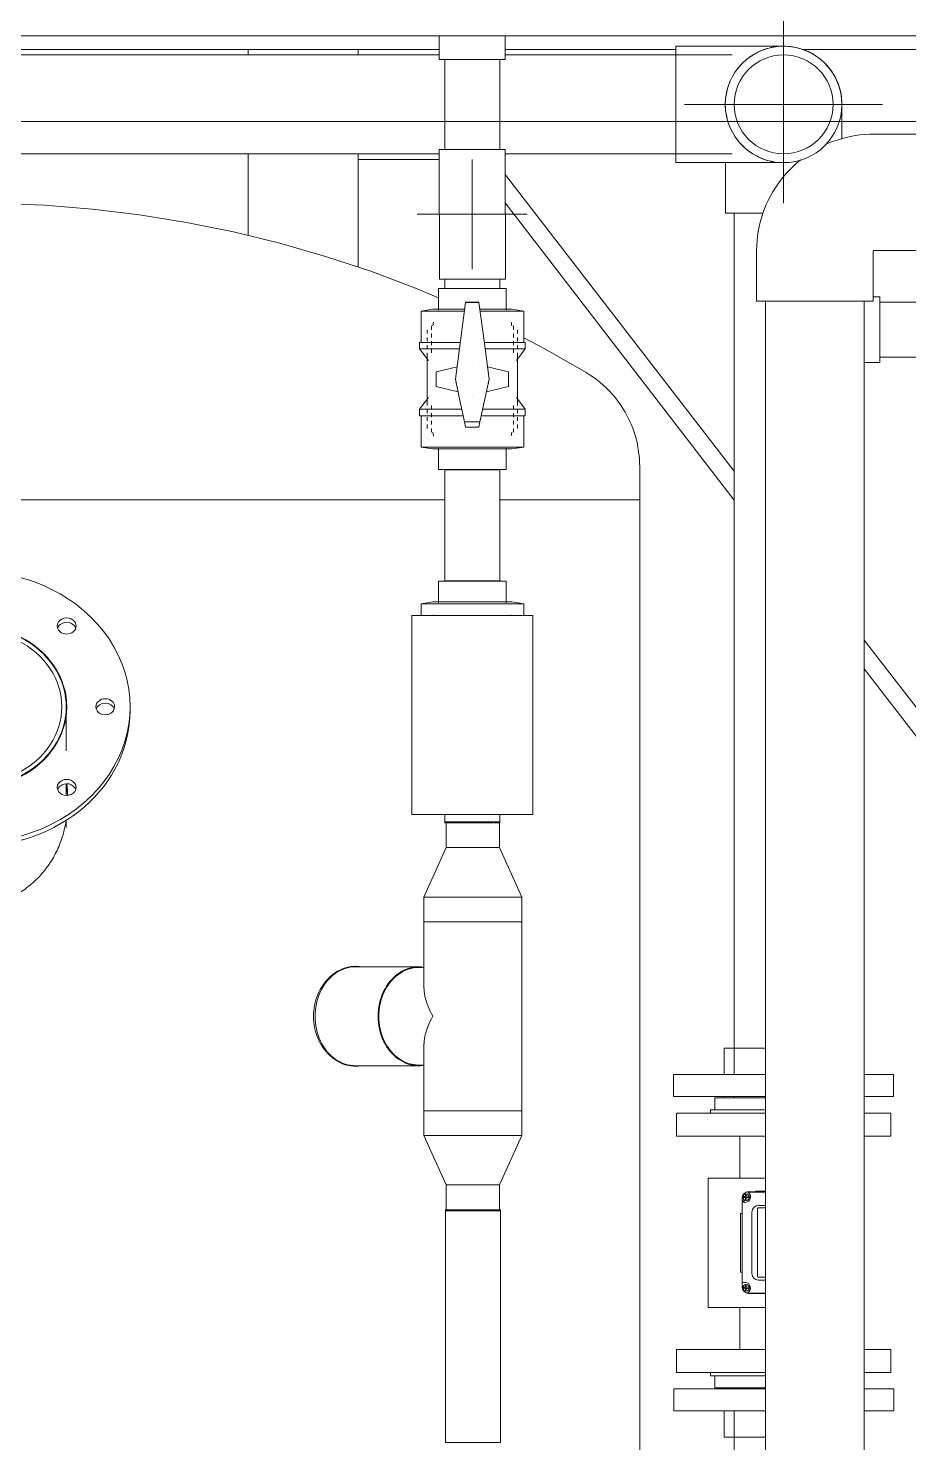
# Model space of a CAD drawing. Header units: millimetres. Extents: x -4001 to 3774, y -595 to 3523.
# Drawn here: x 767 to 1567, y 1582 to 2869 of the extents above; entities that cross this region are included whole.
import ezdxf

# ---------------------------------------------------------------- set-up
doc = ezdxf.new("R2010")
doc.units = ezdxf.units.MM
for name, color, linetype, lineweight in [('A-_ANOTSYBL_E', 7, 'Continuous', 9), ('A_--------_E-', 8, 'Continuous', 9), ('M-_EQPT----_E', 7, 'Continuous', 9), ('M-_WATR----_E', 5, 'Continuous', 9)]:
    doc.layers.add(name, color=color, linetype=linetype, lineweight=lineweight)

# ---------------------------------------------------------------- blocks, each defined once
blk = doc.blocks.new('PNS-0100 MAIN FRAME - ASY PNS-0100 MAIN FRAME_iam-651195-Разрез 3')
at = {"layer": 'A_--------_E-'}
for p, q in [((365, 2850), (1140.5, 2850)), ((966.8, 2850), (966.8, 2845)), ((966.8, 2850), (972.8, 2850)), ((1060.8, 2850), (972.8, 2850)), ((1060.8, 2850), (1066.8, 2850)), ((1066.8, 2845), (1066.8, 2850)), ((1200.5, 2850), (1355.6, 2850)), ((1436.4, 2850), (1437, 2850)), ((1470.3, 2850), (2838.5, 2850)), ((966.8, 2755), (966.8, 2680.6)), ((1066.8, 2651.8), (1066.8, 2755)), ((1140.5, 2750), (1066.8, 2750)), ((1408.7, 2466.2), (1200.5, 2736.3)), ((1200.3, 2710.3), (1408.7, 2439.9)), ((2881.2, 555), (1527, 2312.5)), ((1527, 2286.3), (2402, 1150.7))]:
    blk.add_line(p, q, dxfattribs=at)
blk = doc.blocks.new('PNS-0100 MAIN FRAME - Standard-550811-Разрез 3')
blk.add_blockref('PNS-0100 MAIN FRAME - ASY PNS-0100 MAIN FRAME_iam-651195-Разрез 3', (0, 0))
blk = doc.blocks.new('РСМ-05_05СМ с ПРП _ - РСМ-05_05СМ с ПРП-80-864539-Разрез 3')
at = {"layer": 'M-_WATR----_E', "color": 140, "lineweight": 20}
for p, q in [((1413.7, 1861), (1413.7, 1822.7)), ((1384.9, 1822.7), (1437, 1822.7)), ((1384.9, 1705.2), (1384.9, 1822.7)), ((1415.9, 1804.6), (1415.9, 1802.3)), ((1415.9, 1802.3), (1417.8, 1802.3)), ((1418.9, 1806.2), (1416.6, 1806.2)), ((1416.6, 1805.2), (1418.9, 1805.2)), ((1417.8, 1802.3), (1417.8, 1801.4)), ((1418.9, 1808.5), (1418.9, 1806.2)), ((1418.9, 1805.2), (1418.9, 1802.7)), ((1419.7, 1806.3), (1419.7, 1808.6)), ((1422.5, 1806.3), (1419.7, 1806.3)), ((1419.7, 1802.6), (1419.7, 1805.2)), ((1419.7, 1805.2), (1422.5, 1805.2)), ((1437, 1810.2), (1421, 1810.2)), ((1437, 1810.5), (1421.8, 1810.5)), ((1428.5, 1811), (1428.5, 1810.5)), ((1437, 1811), (1428.5, 1811)), ((1428.7, 1811), (1428.5, 1811)), ((1414.5, 1737.1), (1414.5, 1790.5)), ((1415.9, 1790.5), (1414.5, 1790.5)), ((1417.8, 1801.4), (1415.9, 1801.4)), ((1415.9, 1801.4), (1415.9, 1723.8)), ((1416, 1801.4), (1416, 1727.2)), ((1424.7, 1791.9), (1424.7, 1735.9)), ((1429.8, 1794.5), (1429.8, 1733.2)), ((1437, 1798), (1430.9, 1798)), ((1437, 1795.9), (1431.1, 1795.9)), ((1414.5, 1737.1), (1415.9, 1737.1)), ((1418.9, 1725.9), (1418.9, 1723.6)), ((1419.7, 1723.6), (1419.7, 1726)), ((1430.7, 1729.9), (1437, 1729.9)), ((1430.9, 1732.7), (1437, 1732.7)), ((1418.9, 1723.6), (1416.6, 1723.6)), ((1416.6, 1722.6), (1418.9, 1722.6)), ((1418.9, 1722.6), (1418.9, 1720.1)), ((1422.5, 1723.6), (1419.7, 1723.6)), ((1419.7, 1720), (1419.7, 1722.5)), ((1419.7, 1722.5), (1422.5, 1722.5)), ((1420.3, 1718), (1437, 1718)), ((1421.8, 1717.9), (1437, 1717.9)), ((1437, 1705.2), (1384.9, 1705.2)), ((1413.7, 1705.2), (1413.7, 1667))]:
    blk.add_line(p, q, dxfattribs=at)
at = {"layer": 'M-_WATR----_E', "color": 140, "lineweight": 20, "flags": 128}
for points in [[(1421, 1810.2), (1422, 1809.5), (1422.7, 1808.6), (1423.3, 1807.5), (1423.5, 1806.3), (1423.4, 1805), (1423.1, 1803.9), (1422.5, 1802.8), (1421.7, 1801.9), (1420.6, 1801.2), (1419.5, 1800.8), (1418.3, 1800.7), (1417.1, 1800.9), (1416, 1801.4)], [(1416, 1727.2), (1417.1, 1727.7), (1418.4, 1727.9), (1419.7, 1727.7), (1420.9, 1727.2), (1421.9, 1726.5), (1422.7, 1725.5), (1423.3, 1724.3), (1423.5, 1723.1), (1423.4, 1721.8), (1423, 1720.6), (1422.4, 1719.5), (1421.4, 1718.6), (1420.3, 1718)]]:
    blk.add_lwpolyline(points, dxfattribs=at)
at = {"layer": 'M-_WATR----_E', "color": 140, "lineweight": 20}
for centre, radius, start, end in [((1421.8, 1804.6), 5.93, 90, 180), ((1419.5, 1805.6), 3, 90, 270), ((1419.5, 1805.6), 3, 167.84, 188.1117), ((1419.5, 1805.6), 3, 87.6044, 102.6483), ((1419.5, 1805.6), 3, 257.3517, 272.3956), ((1419.5, 1805.6), 3, 270, 90), ((1419.5, 1805.6), 3, 351.6835, 12.4607), ((1430.9, 1791.9), 6.11, 90, 180), ((1431.1, 1794.6), 1.3, 90, 183.7716), ((1419.5, 1723), 3, 90, 270), ((1419.5, 1723), 3, 87.6044, 102.6483), ((1419.5, 1723), 3, 270, 90), ((1430.7, 1735.9), 5.93, 180, 270), ((1430.9, 1733.9), 1.29, 214.2707, 270), ((1421.8, 1723.8), 5.93, 180, 270), ((1419.5, 1723), 3, 167.84, 188.1117), ((1419.5, 1723), 3, 257.3517, 272.3956), ((1419.5, 1723), 3, 351.6835, 12.4607)]:
    blk.add_arc(centre, radius, start, end, dxfattribs=at)
blk = doc.blocks.new('Фланец для РСМ - Фланец для РСМ Py_1_6 МПа-864782-Разрез 3')
at = {"layer": 'M-_WATR----_E'}
for p, q in [((1356.2, 1882), (1356.2, 1861)), ((1436.9, 1882), (1356.2, 1882)), ((1387.2, 1885), (1387.2, 1882)), ((1437, 1885), (1387.2, 1885)), ((1551.2, 1882), (1527.6, 1882)), ((1551.2, 1861), (1551.2, 1882)), ((1356.2, 1861), (1436.9, 1861)), ((1527.6, 1861), (1551.2, 1861))]:
    blk.add_line(p, q, dxfattribs=at)
blk = doc.blocks.new('Фланец для РСМ - Фланец для РСМ Py_1_6 МПа-864783-Разрез 3')
at = {"layer": 'M-_WATR----_E'}
for p, q in [((1356.2, 1667), (1356.2, 1646)), ((1436.9, 1667), (1356.2, 1667)), ((1551.2, 1667), (1527.6, 1667)), ((1551.2, 1646), (1551.2, 1667)), ((1356.2, 1646), (1436.9, 1646)), ((1387.2, 1646), (1387.2, 1643)), ((1387.2, 1643), (1437, 1643)), ((1527.6, 1646), (1551.2, 1646))]:
    blk.add_line(p, q, dxfattribs=at)
blk = doc.blocks.new('COMER_ST10_BR00_U-PVC бурт под фланец с гладкой поверхностью red - DN20 - DN225-872135-Разрез 3')
at = {"layer": 'M-_WATR----_E', "color": 140, "lineweight": 20}
for p, q in [((1391.2, 1643), (1391.2, 1632)), ((1391.2, 1632), (1437, 1632)), ((1399.7, 1632), (1399.7, 1631)), ((1399.7, 1611), (1399.7, 1587)), ((1399.7, 1587), (1436.9, 1587))]:
    blk.add_line(p, q, dxfattribs=at)
blk = doc.blocks.new('COMER_BR00_U-PVC свободный фланец red - DN15 - DN200-868771-Разрез 3')
at = {"layer": 'M-_WATR----_E', "lineweight": 20}
for p, q in [((1353.7, 1631), (1353.7, 1611)), ((1436.9, 1631), (1353.7, 1631)), ((1553.7, 1631), (1527.4, 1631)), ((1553.7, 1611), (1553.7, 1631)), ((1353.7, 1611), (1436.9, 1611)), ((1527.4, 1611), (1553.7, 1611))]:
    blk.add_line(p, q, dxfattribs=at)
blk = doc.blocks.new('COMER_ST10_BR00_U-PVC бурт под фланец с гладкой поверхностью red - DN20 - DN225-V18-Разрез 3')
at = {"layer": 'M-_WATR----_E', "color": 140, "lineweight": 20}
for p, q in [((1399.6, 1941), (1399.6, 1917)), ((1436.9, 1941), (1399.6, 1941)), ((1391.1, 1896), (1391.1, 1885)), ((1437, 1896), (1391.1, 1896)), ((1399.6, 1897), (1399.6, 1896))]:
    blk.add_line(p, q, dxfattribs=at)
blk = doc.blocks.new('COMER_BR00_U-PVC свободный фланец red - DN15 - DN200-V19-Разрез 3')
at = {"layer": 'M-_WATR----_E', "lineweight": 20}
for p, q in [((1353.6, 1917), (1353.6, 1897)), ((1436.9, 1917), (1353.6, 1917)), ((1553.6, 1917), (1527.4, 1917)), ((1553.6, 1897), (1553.6, 1917)), ((1353.6, 1897), (1436.9, 1897)), ((1527.4, 1897), (1553.6, 1897))]:
    blk.add_line(p, q, dxfattribs=at)
blk = doc.blocks.new('COMER_EL50_U-PVC отвод 90 - DN16-DN315 _Grey_-V37-Разрез 3')
at = {"layer": 'M-_WATR----_E', "color": 33, "lineweight": 20}
for p, q in [((1581, 2773), (1535.8, 2773)), ((1581, 2667), (1581, 2773)), ((1429, 2666.2), (1429, 2621)), ((1535, 2621), (1535, 2666.2)), ((1535.8, 2667), (1581, 2667)), ((1429, 2621), (1535, 2621))]:
    blk.add_line(p, q, dxfattribs=at)
at = {"layer": 'M-_WATR----_E', "color": 33, "lineweight": 20, "flags": 128}
for points in [[(1535.8, 2773), (1531.6, 2772.9), (1527.3, 2772.7), (1523, 2772.2), (1518.8, 2771.6), (1514.6, 2770.9), (1510.4, 2769.9), (1506.3, 2768.8), (1502.2, 2767.6), (1498.2, 2766.2), (1494.2, 2764.6), (1491.9, 2763.5)], [(1469, 2749.5), (1468.7, 2749.2), (1465.4, 2746.5), (1462.3, 2743.6), (1459.2, 2740.6), (1456.3, 2737.5), (1453.5, 2734.3), (1450.9, 2730.9), (1448.3, 2727.5), (1446, 2723.9), (1443.7, 2720.3), (1441.6, 2716.5), (1439.7, 2712.7), (1437.9, 2708.9), (1436.3, 2704.9), (1434.8, 2700.9), (1433.5, 2696.8), (1432.4, 2692.7), (1431.4, 2688.5), (1430.6, 2684.4), (1429.9, 2680.1), (1429.5, 2675.9), (1429.2, 2671.6), (1429, 2667.4), (1429, 2666.2)], [(1535, 2666.2), (1535, 2666.2), (1535, 2666.3), (1535, 2666.3), (1535, 2666.3), (1535, 2666.4), (1535.1, 2666.4), (1535.1, 2666.4), (1535.1, 2666.5), (1535.1, 2666.5), (1535.1, 2666.5), (1535.1, 2666.5), (1535.1, 2666.6), (1535.1, 2666.6), (1535.2, 2666.6), (1535.2, 2666.7), (1535.2, 2666.7), (1535.2, 2666.7), (1535.2, 2666.7), (1535.3, 2666.8), (1535.3, 2666.8), (1535.3, 2666.8), (1535.3, 2666.8), (1535.3, 2666.8), (1535.4, 2666.9), (1535.4, 2666.9), (1535.4, 2666.9), (1535.5, 2666.9), (1535.5, 2666.9), (1535.5, 2666.9), (1535.5, 2666.9), (1535.6, 2667), (1535.6, 2667), (1535.6, 2667), (1535.7, 2667), (1535.7, 2667), (1535.7, 2667), (1535.8, 2667), (1535.8, 2667), (1535.8, 2667), (1535.8, 2667)]]:
    blk.add_lwpolyline(points, dxfattribs=at)
blk = doc.blocks.new('COMER_EL50_U-PVC отвод 90 - DN16-DN315 _Grey_-V50-Разрез 3')
at = {"layer": 'M-_WATR----_E', "color": 40, "lineweight": 20}
for p, q in [((1541.1, 2625), (1535, 2625)), ((1541.1, 2565), (1541.1, 2625)), ((1527, 2565), (1541.1, 2565))]:
    blk.add_line(p, q, dxfattribs=at)
blk = doc.blocks.new('COMER_EL50_U-PVC отвод 90 - DN16-DN315 _Grey_-V68-Разрез 3')
at = {"layer": 'M-_WATR----_E', "color": 140, "lineweight": 20}
for p, q in [((1400.7, 2746.2), (1400.7, 2747)), ((1400.7, 2746.2), (1400.7, 2701)), ((1400.7, 2701), (1434.8, 2701))]:
    blk.add_line(p, q, dxfattribs=at)
at = {"layer": 'M-_WATR----_E', "color": 140, "lineweight": 20, "flags": 128}
for points in [[(1453.7, 2853), (1455.8, 2853), (1457.9, 2852.8), (1460, 2852.6), (1462.1, 2852.3), (1464.2, 2851.9), (1466.3, 2851.5), (1468.3, 2850.9), (1470.3, 2850.3), (1472.3, 2849.6), (1474.3, 2848.8), (1476.2, 2848), (1478.1, 2847), (1480, 2846), (1481.8, 2844.9), (1483.6, 2843.7), (1485.3, 2842.5), (1487, 2841.2), (1488.6, 2839.8), (1490.2, 2838.4), (1491.7, 2836.9), (1493.1, 2835.4), (1494.5, 2833.8), (1495.8, 2832.1), (1497.1, 2830.4), (1498.3, 2828.6), (1499.4, 2826.8), (1500.4, 2825), (1501.4, 2823.1), (1502.2, 2821.2), (1503.1, 2819.2), (1503.8, 2817.2), (1504.4, 2815.2), (1505, 2813.2), (1505.5, 2811.1), (1505.9, 2809), (1506.2, 2806.9), (1506.4, 2804.8), (1506.6, 2802.7), (1506.7, 2800.6), (1506.7, 2800)], [(1506.7, 2800), (1506.7, 2800), (1506.7, 2799.8), (1506.7, 2799.6), (1506.7, 2799.3), (1506.7, 2798.9), (1506.7, 2798.5), (1506.7, 2797.9), (1506.7, 2797.3), (1506.7, 2796.6), (1506.7, 2795.8), (1506.7, 2794.9), (1506.7, 2793.9), (1506.7, 2792.9), (1506.7, 2791.8), (1506.7, 2790.6), (1506.7, 2789.4), (1506.7, 2788), (1506.7, 2786.6), (1506.7, 2785.2), (1506.7, 2783.7), (1506.7, 2782.1), (1506.7, 2780.5), (1506.7, 2778.8), (1506.7, 2777.1), (1506.7, 2775.3), (1506.7, 2773.4), (1506.7, 2771.6), (1506.7, 2769.6), (1506.7, 2768.7)]]:
    blk.add_lwpolyline(points, dxfattribs=at)
at = {"layer": 'M-_WATR----_E', "color": 140, "lineweight": 20}
blk.add_arc((1453.7, 2800), 53, 345, 345.1956, dxfattribs=at)
blk = doc.blocks.new('COMER_TE40_U-PVC тройник равнопроходный - DN16 - DN315 _Grey_-V75-Разрез 3')
at = {"layer": 'M-_WATR----_E', "color": 140, "lineweight": 20}
for p, q in [((1453.7, 2853), (1355.7, 2853)), ((1355.7, 2747), (1453.7, 2747))]:
    blk.add_line(p, q, dxfattribs=at)
for start, end in [(360, 180), (180, 0)]:
    blk.add_arc((1453.6, 2800), 53, start, end, dxfattribs=at)
for start_param, end_param in [(0, 1.570796), (1.570796, 3.141593)]:
    blk.add_ellipse((1355.7, 2800), major_axis=(0, 53), ratio=0.000013, start_param=start_param, end_param=end_param, dxfattribs=at)
for points, knots in [([(1426, 2845.2), (1424.9, 2844.6), (1422.7, 2843.1), (1419.4, 2840.5), (1416.1, 2837.5), (1413.4, 2834.6), (1411.5, 2832.1), (1410, 2830.1), (1409.1, 2828.7), (1408.6, 2828), (1408.6, 2827.9)], [0.3975099, 0.3975099, 0.3975099, 0.3975099, 0.4444444, 0.5, 0.5555556, 0.6111111, 0.6388889, 0.6666667, 0.6944444, 0.6961128, 0.6961128, 0.6961128, 0.6961128]), ([(1439.3, 2851), (1438.8, 2850.9), (1435.7, 2850), (1432, 2848.5), (1428.9, 2846.9), (1428.2, 2846.5)], [0.2026177, 0.2026177, 0.2026177, 0.2026177, 0.2222222, 0.3333333, 0.3641103, 0.3641103, 0.3641103, 0.3641103]), ([(1453.7, 2853), (1451, 2853), (1446.8, 2852.7), (1442.7, 2851.9), (1441.2, 2851.5)], [0, 0, 0, 0, 0.1111111, 0.175568, 0.175568, 0.175568, 0.175568]), ([(1406.8, 2824.8), (1406.6, 2824.4), (1406, 2823.3), (1405.1, 2821.3), (1404.1, 2818.9), (1403.5, 2817.2), (1403.2, 2816.4)], [0.73608545, 0.73608545, 0.73608545, 0.73608545, 0.75, 0.77777778, 0.80555556, 0.83333333, 0.83333333, 0.83333333, 0.83333333]), ([(1402.2, 2812.7), (1402.1, 2812.1), (1401.1, 2808.1), (1400.6, 2803.8), (1400.6, 2800)], [0.8726719, 0.8726719, 0.8726719, 0.8726719, 0.8888889, 1, 1, 1, 1]), ([(1400.6, 2800), (1400.6, 2796.2), (1401.1, 2791.9), (1402.1, 2787.9), (1402.2, 2787.3)], [0, 0, 0, 0, 0.1111111, 0.1273281, 0.1273281, 0.1273281, 0.1273281]), ([(1403.2, 2783.6), (1403.5, 2782.8), (1404.1, 2781.1), (1405.1, 2778.7), (1406, 2776.7), (1406.6, 2775.6), (1406.8, 2775.2)], [0.16666667, 0.16666667, 0.16666667, 0.16666667, 0.19444444, 0.22222222, 0.25, 0.26391455, 0.26391455, 0.26391455, 0.26391455]), ([(1408.6, 2772.1), (1408.6, 2772), (1409.1, 2771.3), (1410, 2769.9), (1411.5, 2767.9), (1413.4, 2765.4), (1418, 2760.4), (1422.5, 2756.9), (1426, 2754.8)], [0.3038872, 0.3038872, 0.3038872, 0.3038872, 0.3055556, 0.3333333, 0.3611111, 0.3888889, 0.4444444, 0.6024901, 0.6024901, 0.6024901, 0.6024901]), ([(1428.2, 2753.5), (1430.1, 2752.5), (1433.8, 2750.8), (1437.5, 2749.5), (1439.3, 2749)], [0.6358897, 0.6358897, 0.6358897, 0.6358897, 0.7222222, 0.7973823, 0.7973823, 0.7973823, 0.7973823]), ([(1441.2, 2748.5), (1442, 2748.3), (1446.2, 2747.4), (1450.4, 2747), (1453.7, 2747)], [0.824432, 0.824432, 0.824432, 0.824432, 0.8611111, 1, 1, 1, 1])]:
    blk.add_open_spline(points, degree=3, knots=knots, dxfattribs=at)
blk = doc.blocks.new('PNS-Filter column D1200 _180 right feed 50-50_ - ASY PNS-Filter column D1200_iam-905840-Разрез 3')
at = {"layer": 'A_--------_E-'}
for p, q in [((1322.8, 2470.1), (1322.8, 2440.1)), ((760.3, 2440.1), (803.1, 2440.1)), ((760.3, 2440.1), (803.1, 2440.1)), ((803.3, 2440.1), (845.6, 2440.1)), ((803.3, 2440.1), (845.6, 2440.1)), ((845.9, 2440.1), (887.6, 2440.1)), ((845.9, 2440.1), (887.5, 2440.1)), ((887.8, 2440.1), (928.6, 2440.1)), ((887.8, 2440.1), (928.6, 2440.1)), ((928.8, 2440.1), (968.6, 2440.1)), ((928.8, 2440.1), (968.6, 2440.1)), ((968.7, 2440.1), (1007.2, 2440.1)), ((968.7, 2440.1), (1007.2, 2440.1)), ((1007.4, 2440.1), (1044.5, 2440.1)), ((1007.4, 2440.1), (1044.4, 2440.1)), ((1044.6, 2440.1), (1080, 2440.1)), ((1044.6, 2440.1), (1080, 2440.1)), ((1080.1, 2440.1), (1113.7, 2440.1)), ((1080.1, 2440.1), (1113.7, 2440.1)), ((1113.8, 2440.1), (1145.3, 2440.1)), ((1113.8, 2440.1), (1145.3, 2440.1)), ((1195.8, 2440.1), (1201.9, 2440.1)), ((1195.8, 2440.1), (1201.9, 2440.1)), ((1202, 2440.1), (1226.6, 2440.1)), ((1202, 2440.1), (1226.6, 2440.1)), ((1226.7, 2440.1), (1248.7, 2440.1)), ((1226.7, 2440.1), (1248.7, 2440.1)), ((1248.7, 2440.1), (1268.1, 2440.1)), ((1248.7, 2440.1), (1268.1, 2440.1)), ((1268.1, 2440.1), (1284.6, 2440.1)), ((1268.1, 2440.1), (1284.6, 2440.1)), ((1284.6, 2440.1), (1298.3, 2440.1)), ((1284.6, 2440.1), (1298.3, 2440.1)), ((1298.3, 2440.1), (1309, 2440.1)), ((1298.3, 2440.1), (1309, 2440.1)), ((1309, 2440.1), (1316.7, 2440.1)), ((1309, 2440.1), (1316.7, 2440.1)), ((1316.7, 2440.1), (1321.3, 2440.1)), ((1316.7, 2440.1), (1321.3, 2440.1)), ((1321.3, 2440.1), (1322.8, 2440.1)), ((1321.3, 2440.1), (1322.8, 2440.1)), ((1322.8, 2440.1), (1322.8, 670.1)), ((1322.8, 670.1), (1322.8, 2440.1)), ((801.3, 2251.8), (801.3, 2211.7)), ((859.3, 2251.8), (859.3, 2247.8)), ((801.3, 2181.5), (801.3, 2171.2)), ((801.3, 2148.9), (801.3, 2141.8)), ((1146.9, 2123.6), (1146.9, 2146.1)), ((1171.2, 2146.1), (1169.5, 2146.1)), ((1179, 2146.1), (1175.5, 2146.1)), ((1184.9, 2146.1), (1179.1, 2146.1)), ((1189.2, 2146.1), (1184.9, 2146.1)), ((1191.9, 2146.1), (1189.8, 2146.1)), ((1193.9, 2146.1), (1193.6, 2146.1)), ((1195.2, 2146.1), (1195.2, 2123.6)), ((1126.6, 2078.6), (1146.9, 2123.6)), ((1184.9, 2123.6), (1146.9, 2123.6)), ((1195.2, 2123.6), (1184.9, 2123.6)), ((1195.2, 2123.6), (1215.5, 2078.6)), ((1126.6, 2056.1), (1126.6, 2078.6)), ((1196.6, 2078.6), (1126.6, 2078.6)), ((1215.5, 2078.6), (1196.6, 2078.6)), ((1215.5, 2078.6), (1215.5, 2056.1)), ((1126.6, 1995.6), (1126.6, 2056.1)), ((1134.7, 2056.1), (1126.6, 2056.1)), ((1196.6, 2056.1), (1126.6, 2056.1)), ((1215.5, 2056.1), (1134.7, 2056.1)), ((1215.5, 2056.1), (1196.6, 2056.1)), ((1215.5, 2056.1), (1215.5, 1884.1)), ((1064.4, 2015.1), (1121.8, 2015.1)), ((1121.8, 2014.6), (1126.7, 2014.6)), ((1126.6, 1884.1), (1126.6, 1944.6)), ((1121.8, 1925.1), (1064.4, 1925.1)), ((1126.7, 1925.7), (1121.8, 1925.7)), ((1126.6, 1861.6), (1126.6, 1884.1)), ((1134.7, 1884.1), (1126.6, 1884.1)), ((1126.6, 1884.1), (1196.6, 1884.1)), ((1215.5, 1884.1), (1134.7, 1884.1)), ((1196.6, 1884.1), (1215.5, 1884.1)), ((1215.5, 1884.1), (1215.5, 1861.6)), ((1146.9, 1816.6), (1126.6, 1861.6)), ((1126.6, 1861.6), (1196.6, 1861.6)), ((1215.5, 1861.6), (1195.2, 1816.6)), ((1196.6, 1861.6), (1215.5, 1861.6)), ((1146.9, 1794.1), (1146.9, 1816.6)), ((1146.9, 1816.6), (1184.9, 1816.6)), ((1184.9, 1816.6), (1195.2, 1816.6)), ((1195.2, 1816.6), (1195.2, 1794.1))]:
    blk.add_line(p, q, dxfattribs=at)
at = {"layer": 'A_--------_E-', "flags": 128}
for points in [[(1139.8, 2624), (1118.9, 2632.8), (1078.3, 2648.1), (1037.1, 2661.7), (995.4, 2673.7), (953.3, 2684), (910.8, 2692.6), (868, 2699.5), (824.9, 2704.7), (781.7, 2708.2), (738.3, 2709.9), (733.6, 2710)], [(1274.2, 2555.9), (1236.6, 2577.5), (1217.3, 2587.5)], [(1322.8, 2470.1), (1322.7, 2474.1), (1322.5, 2478.1), (1322.1, 2482.1), (1321.5, 2486.1), (1320.8, 2490), (1320, 2493.9), (1318.9, 2497.8), (1317.7, 2501.6), (1316.4, 2505.4), (1314.9, 2509.1), (1313.3, 2512.7), (1311.5, 2516.3), (1309.6, 2519.8), (1307.5, 2523.2), (1305.4, 2526.6), (1303, 2529.8), (1300.6, 2533), (1298, 2536.1), (1295.3, 2539), (1292.5, 2541.9), (1289.6, 2544.6), (1286.5, 2547.2), (1283.4, 2549.7), (1280.2, 2552), (1276.8, 2554.3), (1274.2, 2555.9)]]:
    blk.add_lwpolyline(points, dxfattribs=at)
at = {"layer": 'A_--------_E-'}
for centre, major_axis, ratio, start_param, end_param in [((716.8, 2251.8), (-142.5, 0), 0.866025, 1.570796, 4.712389), ((801.7, 2325.3), (8.5, 0), 0.866025, 0.785398, 3.926991), ((801.7, 2325.3), (8.5, 0), 0.866025, 3.926991, 7.068583), ((716.8, 2251.8), (-85, 0), 0.866025, 1.570796, 4.712389), ((716.8, 2251.8), (84.5, 0), 0.866025, 4.712389, 7.853982), ((716.8, 2251.8), (-80.5, 0), 0.866025, 1.570796, 4.712389), ((801.7, 2321.3), (8.5, 0), 0.866025, 0.785398, 2.864755), ((801.7, 2321.3), (8.5, 0), 0.866025, 0.276838, 0.785398), ((716.8, 2247.8), (85, 0), 0.866025, 0.027308, 0.181014), ((836.8, 2251.8), (-8.5, 0), 0.866025, 3.141593, 6.283185), ((836.8, 2247.8), (8.5, 0), 0.866025, 0.284518, 2.857075), ((716.8, 2247.8), (-142.5, 0), 0.866025, 1.570796, 3.141593), ((836.8, 2251.8), (-8.5, 0), 0.866025, 0, 3.141593), ((801.7, 2178.4), (8.5, 0), 0.866025, 2.356194, 5.497787), ((801.7, 2174.4), (8.5, 0), 0.866025, 2.356194, 2.864755), ((801.7, 2178.4), (8.5, 0), 0.866025, 5.497787, 8.63938), ((801.7, 2174.4), (8.5, 0), 0.866025, 0.276838, 2.356194), ((1064.4, 1970.1), (0, 45), 0.819152, 0, 3.141593), ((1121.8, 1970.1), (0, 45), 0.819152, 0, 3.141593), ((1121.8, 1970.1), (0, 44.4), 0.819152, 0, 3.141593), ((1121.8, 1970.1), (0, 45), 0.819152, 6.189279, 6.283185), ((1121.8, 1970.1), (0, 45), 0.819152, 3.141593, 3.235499)]:
    blk.add_ellipse(centre, major_axis=major_axis, ratio=ratio, start_param=start_param, end_param=end_param, dxfattribs=at)
for points, knots in [([(801.5, 2180.7), (801.6, 2179.8), (802.1, 2176.6), (802.4, 2173.4), (802.5, 2171.2)], [-0.05993174, -0.05993174, -0.05993174, -0.05993174, -0.05, -0.02770991, -0.02770991, -0.02770991, -0.02770991]), ([(769.5, 2090.3), (773.2, 2093.4), (779.7, 2100), (788, 2111.3), (794.8, 2124.3), (799.1, 2137.1), (800.8, 2145.3), (801.4, 2148.8)], [-0.3, -0.3, -0.3, -0.3, -0.25, -0.2, -0.15, -0.1, -0.0626243, -0.0626243, -0.0626243, -0.0626243]), ([(1134.7, 1970.1), (1133, 1973.2), (1130.9, 1977.6), (1128.8, 1983.2), (1127.6, 1987.2), (1126.9, 1991.1), (1126.7, 1993.9), (1126.6, 1995.4), (1126.6, 1995.6)], [0, 0, 0, 0, 0.125, 0.1875, 0.25, 0.3125, 0.375, 0.3888889, 0.3888889, 0.3888889, 0.3888889]), ([(1126.6, 1944.6), (1126.6, 1944.9), (1126.7, 1946.4), (1126.9, 1949.2), (1127.6, 1953.1), (1128.8, 1957.1), (1130.9, 1962.7), (1133, 1967.1), (1134.7, 1970.1)], [0.6111111, 0.6111111, 0.6111111, 0.6111111, 0.625, 0.6875, 0.75, 0.8125, 0.875, 1, 1, 1, 1]), ([(1056.2, 1925.7), (1058.9, 1925), (1062.9, 1924.5), (1066.9, 1924.7), (1068.1, 1924.9)], [-0.5714286, -0.5714286, -0.5714286, -0.5714286, -0.5, -0.4679596, -0.4679596, -0.4679596, -0.4679596])]:
    blk.add_open_spline(points, degree=3, knots=knots, dxfattribs=at)
for points in [[(802.7, 2171.2), (802.6, 2174.6), (802.3, 2177.9), (801.9, 2181.3)], [(744.7, 2075.8), (749.2, 2077.5), (758, 2081.6), (765.9, 2087.3), (769.5, 2090.3)], [(1056.2, 2014.5), (1053.4, 2013.8), (1047.9, 2011.5), (1040.5, 2005.9), (1034.4, 1998.7), (1029.8, 1990.1), (1026.8, 1980.4), (1026.2, 1973.6), (1026.2, 1970.1)], [(1064.4, 2015.6), (1061.7, 2015.6), (1058.9, 2015.3), (1056.2, 2014.5)], [(1062.7, 2015.6), (1063.3, 2015.5), (1063.8, 2015.5), (1064.4, 2015.4)], [(1068.1, 2015.4), (1066.9, 2015.6), (1065.6, 2015.6), (1064.4, 2015.6)], [(1026.2, 1970.1), (1026.2, 1966.7), (1026.8, 1959.9), (1029.8, 1950.2), (1034.4, 1941.6), (1040.5, 1934.4), (1047.9, 1928.8), (1053.4, 1926.5), (1056.2, 1925.7)], [(1064.4, 1924.8), (1063.8, 1924.8), (1063.3, 1924.7), (1062.7, 1924.7)]]:
    blk.add_open_spline(points, degree=3, dxfattribs=at)
blk = doc.blocks.new('PNS-Filter column D1200 _180 right feed 50-50_ - Standard-905848-Разрез 3')
at = {"layer": 'M-_EQPT----_E'}
for p, q in [((1145.5, 2147.1), (1145.5, 2146.1)), ((1146.3, 2147.1), (1145.6, 2147.1)), ((1145.6, 2146.1), (1169.5, 2146.1)), ((1148.3, 2147.1), (1146.5, 2147.1)), ((1151.9, 2147.1), (1149.2, 2147.1)), ((1156.5, 2147.1), (1153.5, 2147.1)), ((1162, 2147.1), (1158.9, 2147.1)), ((1168, 2147.1), (1165.2, 2147.1)), ((1171.2, 2146.1), (1175.5, 2146.1)), ((1174.2, 2147.1), (1171.9, 2147.1)), ((1180.2, 2147.1), (1178.5, 2147.1)), ((1184.9, 2147.1), (1184.4, 2147.1)), ((1185.7, 2147.1), (1184.9, 2147.1)), ((1190.2, 2147.1), (1189.4, 2147.1)), ((1191.8, 2146.1), (1193.7, 2146.1)), ((1193.5, 2147.1), (1193.2, 2147.1)), ((1194.1, 2146.1), (1195.5, 2146.1)), ((1195.5, 2146.1), (1195.5, 2147.1)), ((1146.1, 1794.1), (1146.1, 1793.1)), ((1185.4, 1794.1), (1146.2, 1794.1)), ((1146.2, 1793.1), (1146.5, 1793.1)), ((1147.2, 1793.1), (1148.4, 1793.1)), ((1150, 1793.1), (1151.9, 1793.1)), ((1154.2, 1793.1), (1156.8, 1793.1)), ((1159.5, 1793.1), (1162.5, 1793.1)), ((1165.7, 1793.1), (1168.9, 1793.1)), ((1172.2, 1793.1), (1175.4, 1793.1)), ((1178.6, 1793.1), (1181.7, 1793.1)), ((1184.5, 1793.1), (1185.4, 1793.1)), ((1196.1, 1794.1), (1185.4, 1794.1)), ((1185.4, 1793.1), (1187.2, 1793.1)), ((1189.5, 1793.1), (1191.6, 1793.1)), ((1193.3, 1793.1), (1194.6, 1793.1)), ((1195.4, 1793.1), (1196.1, 1793.1)), ((1196.1, 1793.1), (1196.1, 1794.1))]:
    blk.add_line(p, q, dxfattribs=at)
blk.add_blockref('PNS-Filter column D1200 _180 right feed 50-50_ - ASY PNS-Filter column D1200_iam-905840-Разрез 3', (0, 0))
blk = doc.blocks.new('COMER_EL50_U-PVC отвод 90 - DN16-DN315 _Grey_-V88-Разрез 3')
at = {"layer": 'M-_WATR----_E', "color": 142, "lineweight": 20}
for p, q in [((-1532.2, 1809), (-1532.2, 1780.8)), ((-1502.2, 1809), (-1532.2, 1809)), ((-1472.2, 1809), (-1502.2, 1809)), ((-1472.2, 1780.8), (-1472.2, 1809))]:
    blk.add_line(p, q, dxfattribs=at)
at = {"layer": 'M-_WATR----_E', "color": 142, "lineweight": 20, "flags": 128}
for points in [[(-1532.2, 1780.8), (-1532.2, 1779.6), (-1532.2, 1778.3), (-1532.2, 1777.1), (-1532.2, 1775.9), (-1532.2, 1774.7), (-1532.2, 1773.5), (-1532.2, 1772.3), (-1532.2, 1771.1), (-1532.2, 1769.9), (-1532.2, 1768.8), (-1532.2, 1767.7), (-1532.2, 1766.6), (-1532.2, 1765.5), (-1532.2, 1764.4), (-1532.2, 1763.4), (-1532.2, 1762.4), (-1532.2, 1761.4), (-1532.2, 1760.5), (-1532.2, 1759.6), (-1532.2, 1758.7), (-1532.2, 1757.9), (-1532.2, 1757.1), (-1532.2, 1756.3), (-1532.2, 1755.6), (-1532.2, 1754.9), (-1532.2, 1754.2), (-1532.2, 1753.6), (-1532.2, 1753.1), (-1532.2, 1752.6), (-1532.2, 1752.1), (-1532.2, 1751.7), (-1532.2, 1751.3), (-1532.2, 1751), (-1532.2, 1750.7), (-1532.2, 1750.4), (-1532.2, 1750.3), (-1532.2, 1750.1), (-1532.2, 1750), (-1532.2, 1750), (-1532.2, 1750)], [(-1472.2, 1750), (-1472.2, 1750), (-1472.2, 1750.1), (-1472.2, 1750.2), (-1472.2, 1750.4), (-1472.2, 1750.6), (-1472.2, 1750.9), (-1472.2, 1751.2), (-1472.2, 1751.6), (-1472.2, 1752), (-1472.2, 1752.4), (-1472.2, 1752.9), (-1472.2, 1753.5), (-1472.2, 1754.1), (-1472.2, 1754.7), (-1472.2, 1755.4), (-1472.2, 1756.1), (-1472.2, 1756.9), (-1472.2, 1757.6), (-1472.2, 1758.5), (-1472.2, 1759.3), (-1472.2, 1760.2), (-1472.2, 1761.2), (-1472.2, 1762.1), (-1472.2, 1763.1), (-1472.2, 1764.2), (-1472.2, 1765.2), (-1472.2, 1766.3), (-1472.2, 1767.4), (-1472.2, 1768.5), (-1472.2, 1769.6), (-1472.2, 1770.8), (-1472.2, 1772), (-1472.2, 1773.2), (-1472.2, 1774.4), (-1472.2, 1775.6), (-1472.2, 1776.8), (-1472.2, 1778), (-1472.2, 1779.2), (-1472.2, 1780.5), (-1472.2, 1780.8)]]:
    blk.add_lwpolyline(points, dxfattribs=at)
blk = doc.blocks.new('COMER_EL50_U-PVC отвод 90 - DN16-DN315 _Grey_-V93-Разрез 3')
at = {"layer": 'M-_WATR----_E', "color": 142, "lineweight": 20}
for p, q in [((-1117.4, 2669.2), (-1117.4, 2641)), ((-1057.4, 2641), (-1057.4, 2669.2)), ((-1117.4, 2641), (-1087.4, 2641)), ((-1087.4, 2641), (-1057.4, 2641))]:
    blk.add_line(p, q, dxfattribs=at)
at = {"layer": 'M-_WATR----_E', "color": 142, "lineweight": 20, "flags": 128}
for points in [[(-1117.4, 2669.2), (-1117.4, 2670.4), (-1117.4, 2671.7), (-1117.4, 2672.9), (-1117.4, 2674.1), (-1117.4, 2675.3), (-1117.4, 2676.5), (-1117.4, 2677.7), (-1117.4, 2678.9), (-1117.4, 2680.1), (-1117.4, 2681.2), (-1117.4, 2682.3), (-1117.4, 2683.4), (-1117.4, 2684.5), (-1117.4, 2685.6), (-1117.4, 2686.6), (-1117.4, 2687.6), (-1117.4, 2688.6), (-1117.4, 2689.5), (-1117.4, 2690.4), (-1117.4, 2691.3), (-1117.4, 2692.1), (-1117.4, 2692.9), (-1117.4, 2693.7), (-1117.4, 2694.4), (-1117.4, 2695.1), (-1117.4, 2695.8), (-1117.4, 2696.4), (-1117.4, 2696.9), (-1117.4, 2697.4), (-1117.4, 2697.9), (-1117.4, 2698.3), (-1117.4, 2698.7), (-1117.4, 2699), (-1117.4, 2699.3), (-1117.4, 2699.6), (-1117.4, 2699.7), (-1117.4, 2699.9), (-1117.4, 2700)], [(-1057.4, 2699.9), (-1057.4, 2699.8), (-1057.4, 2699.6), (-1057.4, 2699.4), (-1057.4, 2699.1), (-1057.4, 2698.8), (-1057.4, 2698.4), (-1057.4, 2698), (-1057.4, 2697.6), (-1057.4, 2697.1), (-1057.4, 2696.5), (-1057.4, 2695.9), (-1057.4, 2695.3), (-1057.4, 2694.6), (-1057.4, 2693.9), (-1057.4, 2693.1), (-1057.4, 2692.4), (-1057.4, 2691.5), (-1057.4, 2690.7), (-1057.4, 2689.8), (-1057.4, 2688.8), (-1057.4, 2687.9), (-1057.4, 2686.9), (-1057.4, 2685.8), (-1057.4, 2684.8), (-1057.4, 2683.7), (-1057.4, 2682.6), (-1057.4, 2681.5), (-1057.4, 2680.4), (-1057.4, 2679.2), (-1057.4, 2678), (-1057.4, 2676.8), (-1057.4, 2675.6), (-1057.4, 2674.4), (-1057.4, 2673.2), (-1057.4, 2672), (-1057.4, 2670.8), (-1057.4, 2669.5), (-1057.4, 2669.2)]]:
    blk.add_lwpolyline(points, dxfattribs=at)
blk = doc.blocks.new('COMER_EL50_U-PVC отвод 90 - DN16-DN315 _Grey_-V94-Разрез 3')
at = {"layer": 'M-_WATR----_E', "color": 142, "lineweight": 20}
for p, q in [((1140.5, 2862.5), (1140.5, 2841)), ((1200.5, 2841), (1200.5, 2862.5)), ((1140.5, 2841), (1200.5, 2841))]:
    blk.add_line(p, q, dxfattribs=at)
blk = doc.blocks.new('COMER_industrial series - BVI10050-V96-Разрез 3')
at = {"layer": 'M-_WATR----_E', "color": 142, "lineweight": 20}
for p, q in [((1139.8, 2632.4), (1139.8, 2612.7)), ((1139.8, 2632.4), (1201.4, 2632.4)), ((1201.4, 2612.7), (1201.4, 2632.4)), ((1134.6, 2613.6), (1124, 2611.8)), ((1163.6, 2613.6), (1134.6, 2613.6)), ((1164.5, 2619.8), (1164.5, 2620)), ((1176.5, 2620), (1164.5, 2620)), ((1164.5, 2619.8), (1176.5, 2619.8)), ((1176.5, 2620), (1176.5, 2619.8)), ((1206.6, 2613.6), (1177.4, 2613.6)), ((1217.3, 2611.8), (1206.6, 2613.6)), ((1124, 2611.8), (1124, 2583.3)), ((1163.4, 2611.8), (1124, 2611.8)), ((1135.4, 2601.8), (1134.6, 2598.4)), ((1217.3, 2611.8), (1177.6, 2611.8)), ((1206.6, 2598.4), (1205.9, 2601.7)), ((1217.3, 2583.3), (1217.3, 2611.8)), ((1129.6, 2594.9), (1129.6, 2591.4)), ((1129.6, 2587.9), (1129.6, 2584.5)), ((1133.4, 2598.4), (1133.4, 2594.9)), ((1133.4, 2591.4), (1133.4, 2587.9)), ((1207.9, 2594.9), (1207.9, 2598.4)), ((1207.9, 2587.9), (1207.9, 2591.4)), ((1211.6, 2591.4), (1211.6, 2594.9)), ((1211.6, 2584.5), (1211.6, 2587.9)), ((1122.6, 2583.3), (1122.6, 2577.5)), ((1159.6, 2583.3), (1122.6, 2583.3)), ((1122.6, 2577.5), (1130.6, 2566.8)), ((1158.8, 2577.5), (1122.6, 2577.5)), ((1129.6, 2581), (1129.6, 2577.5)), ((1133.4, 2584.5), (1133.4, 2581)), ((1133.4, 2577.5), (1133.4, 2574)), ((1218.6, 2583.3), (1181.4, 2583.3)), ((1218.6, 2577.5), (1182.2, 2577.5)), ((1207.9, 2581), (1207.9, 2584.5)), ((1207.9, 2574), (1207.9, 2577.5)), ((1210.6, 2566.8), (1218.6, 2577.5)), ((1211.6, 2577.5), (1211.6, 2581)), ((1218.6, 2577.5), (1218.6, 2583.3)), ((1129.6, 2574), (1129.6, 2526)), ((1170.6, 2565), (1170.6, 2565)), ((1211.6, 2526), (1211.6, 2574)), ((1156.7, 2561.2), (1137.6, 2556.6)), ((1137.6, 2556.6), (1137.6, 2543.4)), ((1203.6, 2556.6), (1184.4, 2561.3)), ((1185.9, 2550), (1185.9, 2550)), ((1203.6, 2543.4), (1203.6, 2556.6)), ((1137.6, 2543.4), (1157.6, 2538.5)), ((1183.4, 2538.5), (1203.6, 2543.4)), ((1130.6, 2533.2), (1122.6, 2522.5)), ((1133.4, 2526), (1133.4, 2522.5)), ((1170.6, 2535), (1170.6, 2535)), ((1207.9, 2522.5), (1207.9, 2526)), ((1218.6, 2522.5), (1210.6, 2533.2)), ((1122.6, 2522.5), (1122.6, 2516.7)), ((1122.6, 2522.5), (1161, 2522.5)), ((1122.6, 2516.7), (1162.2, 2516.7)), ((1124, 2516.7), (1124, 2488.2)), ((1129.6, 2522.5), (1129.6, 2519)), ((1129.6, 2515.5), (1129.6, 2512.1)), ((1133.4, 2519), (1133.4, 2515.5)), ((1133.4, 2512.1), (1133.4, 2508.6)), ((1164.5, 2506.2), (1163.5, 2511)), ((1177.5, 2511), (1163.5, 2511)), ((1177.5, 2511), (1176.5, 2506.2)), ((1178.8, 2516.7), (1218.6, 2516.7)), ((1180, 2522.5), (1218.6, 2522.5)), ((1207.9, 2515.5), (1207.9, 2519)), ((1207.9, 2508.6), (1207.9, 2512.1)), ((1211.6, 2519), (1211.6, 2522.5)), ((1211.6, 2512.1), (1211.6, 2515.5)), ((1217.3, 2488.2), (1217.3, 2516.7)), ((1218.6, 2516.7), (1218.6, 2522.5)), ((1129.6, 2508.6), (1129.6, 2505.1)), ((1133.4, 2505.1), (1133.4, 2501.6)), ((1134.6, 2501.6), (1135.4, 2498.2)), ((1164.5, 2506.2), (1176.5, 2506.2)), ((1205.9, 2498.3), (1206.6, 2501.6)), ((1207.9, 2501.6), (1207.9, 2505.1)), ((1211.6, 2505.1), (1211.6, 2508.6)), ((1124, 2488.2), (1134.6, 2486.4)), ((1124, 2488.2), (1217.3, 2488.2)), ((1134.6, 2486.4), (1206.6, 2486.4)), ((1139.8, 2487.3), (1139.8, 2467.6)), ((1201.4, 2467.6), (1201.4, 2487.3)), ((1206.6, 2486.4), (1217.3, 2488.2)), ((1201.4, 2467.6), (1139.8, 2467.6))]:
    blk.add_line(p, q, dxfattribs=at)
at = {"layer": 'M-_WATR----_E', "color": 142, "lineweight": 20, "flags": 128}
for points in [[(1155.2, 2550), (1159.8, 2584.8), (1164.5, 2619.8)], [(1176.5, 2619.8), (1181.2, 2584.8), (1185.9, 2550)], [(1163.5, 2511), (1159.3, 2530.4), (1155.2, 2550)], [(1185.9, 2550), (1181.7, 2530.4), (1177.5, 2511)]]:
    blk.add_lwpolyline(points, dxfattribs=at)
at = {"layer": 'M-_WATR----_E', "color": 142, "lineweight": 20}
for major_axis, start_param, end_param in [((0, 15.1), 1.749972, 1.868609), ((0, 15.2), 4.400344, 4.549181)]:
    blk.add_ellipse((1170.5, 2550), major_axis=major_axis, ratio=0.999999, start_param=start_param, end_param=end_param, dxfattribs=at)
blk = doc.blocks.new('COMER_industrial series - BVI10-EL050-V84-Разрез 3')
at = {"layer": 'M-_WATR----_E', "color": 142, "lineweight": 20}
for p, q in [((-2584.3, 2082.4), (-2584.3, 2062.7)), ((-2584.3, 2082.4), (-2522.7, 2082.4)), ((-2522.7, 2062.7), (-2522.7, 2082.4)), ((-2589.5, 2063.6), (-2600.1, 2061.8)), ((-2600.1, 2061.8), (-2600.1, 2051)), ((-2506.8, 2061.8), (-2600.1, 2061.8)), ((-2517.5, 2063.6), (-2589.5, 2063.6)), ((-2506.8, 2061.8), (-2517.5, 2063.6)), ((-2506.8, 2051), (-2506.8, 2061.8)), ((-2608.4, 2051), (-2608.4, 1870)), ((-2498.5, 2051), (-2608.4, 2051)), ((-2588.7, 2051.7), (-2588.9, 2051)), ((-2518, 2051), (-2518.2, 2051.7)), ((-2498.5, 1870), (-2498.5, 2051)), ((-2608.4, 1870), (-2498.5, 1870))]:
    blk.add_line(p, q, dxfattribs=at)

msp = doc.modelspace()

# ---------------------------------------------------------------- linework, layer by layer
at = {"layer": 'A-_ANOTSYBL_E'}
msp.add_line((3589.4, 2784.5), (-3842.4, 2784.5), dxfattribs=at)
at = {"layer": 'M-_WATR----_E', "color": 140, "lineweight": 20}
for p, q in [((1453.6, 2710), (1453.6, 2890)), ((1453.6, 2710), (1453.6, 2890)), ((1140.5, 2845), (314, 2845)), ((1406.7, 2845), (1200.5, 2845)), ((1363.6, 2800), (1543.6, 2800)), ((1363.6, 2800), (1543.6, 2800)), ((314, 2755), (1140.5, 2755)), ((1200.5, 2755), (1406.7, 2755)), ((1408.7, 2701), (1408.7, 1917)), ((1408.7, 1897), (1408.7, 1896)), ((1408.7, 1632), (1408.7, 1631)), ((1408.7, 1611), (1408.7, 1162))]:
    msp.add_line(p, q, dxfattribs=at)
at = {"layer": 'M-_WATR----_E', "color": 180, "lineweight": 20}
msp.add_line((154.4, 2862.5), (2799, 2862.5), dxfattribs=at)
at = {"layer": 'M-_WATR----_E', "color": 142, "lineweight": 20}
for p, q in [((1145.5, 2841), (1145.5, 2759)), ((1195.5, 2759), (1195.5, 2841)), ((1170.5, 2650), (1170.5, 2750)), ((1120.5, 2700), (1220.5, 2700)), ((1145.6, 2641), (1145.6, 2632.5)), ((1195.6, 2632.5), (1195.6, 2641)), ((1145.6, 2632.5), (1195.6, 2632.5)), ((1145.6, 2467.5), (1145.6, 2366.3)), ((1195.6, 2467.5), (1145.6, 2467.5)), ((1195.6, 2366.3), (1195.6, 2467.5)), ((1145.6, 2366.3), (1195.6, 2366.3)), ((1145.6, 2153.8), (1145.6, 2147.1)), ((1195.6, 2147.1), (1195.6, 2153.8)), ((1148.4, 2147.1), (1149.3, 2147.1)), ((1151.9, 2147.1), (1153.5, 2147.1)), ((1156.5, 2147.1), (1159, 2147.1)), ((1162, 2147.1), (1165.3, 2147.1)), ((1168, 2147.1), (1171.9, 2147.1)), ((1174.2, 2147.1), (1178.5, 2147.1)), ((1180.3, 2147.1), (1184.5, 2147.1)), ((1185.7, 2147.1), (1189.5, 2147.1)), ((1190.3, 2147.1), (1193.1, 2147.1)), ((1193.6, 2147.1), (1195.2, 2147.1)), ((1195.3, 2147.1), (1195.6, 2147.1))]:
    msp.add_line(p, q, dxfattribs=at)
at = {"layer": 'M-_WATR----_E', "color": 33, "lineweight": 20}
for p, q in [((1437, 2621), (1437, 284)), ((1527, 284), (1527, 2621)), ((1146.1, 1793.1), (1146.1, 1582.1)), ((1147.3, 1793.1), (1146.5, 1793.1)), ((1150, 1793.1), (1148.4, 1793.1)), ((1154.2, 1793.1), (1151.9, 1793.1)), ((1159.6, 1793.1), (1156.7, 1793.1)), ((1165.7, 1793.1), (1162.5, 1793.1)), ((1172.2, 1793.1), (1168.9, 1793.1)), ((1178.6, 1793.1), (1175.4, 1793.1)), ((1184.5, 1793.1), (1181.7, 1793.1)), ((1189.5, 1793.1), (1187.2, 1793.1)), ((1193.3, 1793.1), (1191.6, 1793.1)), ((1195.2, 1793.1), (1194.6, 1793.1)), ((1196.1, 1793.1), (1195.9, 1793.1)), ((1196.1, 1582.1), (1196.1, 1793.1)), ((1146.1, 1582.1), (1196.1, 1582.1))]:
    msp.add_line(p, q, dxfattribs=at)
at = {"layer": 'M-_WATR----_E', "color": 40, "lineweight": 20}
for p, q in [((2261.4, 2620), (1541.1, 2620)), ((1541.1, 2570), (2261.4, 2570))]:
    msp.add_line(p, q, dxfattribs=at)
at = {"layer": 'M-_WATR----_E', "color": 140, "lineweight": 20}
for start, end in [(0, 180), (180, 360)]:
    msp.add_arc((1453.6, 2800), 45, start, end, dxfattribs=at)

# ---------------------------------------------------------------- block references
at = {"layer": 'A_--------_E-'}
msp.add_blockref('PNS-0100 MAIN FRAME - Standard-550811-Разрез 3', (0, 0), dxfattribs=at)
at = {"layer": 'M-_EQPT----_E'}
msp.add_blockref('PNS-Filter column D1200 _180 right feed 50-50_ - Standard-905848-Разрез 3', (0, 0), dxfattribs=at)
at = {"layer": 'M-_WATR----_E', "color": 142, "lineweight": 20}
for name, p in [('COMER_EL50_U-PVC отвод 90 - DN16-DN315 _Grey_-V94-Разрез 3', (0, 0)), ('COMER_EL50_U-PVC отвод 90 - DN16-DN315 _Grey_-V88-Разрез 3', (2672.7, 950)), ('COMER_EL50_U-PVC отвод 90 - DN16-DN315 _Grey_-V93-Разрез 3', (2258, 0)), ('COMER_industrial series - BVI10050-V96-Разрез 3', (0, 0)), ('COMER_industrial series - BVI10-EL050-V84-Разрез 3', (3724.1, 283.8))]:
    msp.add_blockref(name, p, dxfattribs=at)
at = {"layer": 'M-_WATR----_E', "color": 140, "lineweight": 20}
for name in ['COMER_TE40_U-PVC тройник равнопроходный - DN16 - DN315 _Grey_-V75-Разрез 3', 'COMER_EL50_U-PVC отвод 90 - DN16-DN315 _Grey_-V68-Разрез 3', 'COMER_ST10_BR00_U-PVC бурт под фланец с гладкой поверхностью red - DN20 - DN225-V18-Разрез 3', 'РСМ-05_05СМ с ПРП _ - РСМ-05_05СМ с ПРП-80-864539-Разрез 3', 'COMER_ST10_BR00_U-PVC бурт под фланец с гладкой поверхностью red - DN20 - DN225-872135-Разрез 3']:
    msp.add_blockref(name, (0, 0), dxfattribs=at)
at = {"layer": 'M-_WATR----_E', "color": 33, "lineweight": 20}
msp.add_blockref('COMER_EL50_U-PVC отвод 90 - DN16-DN315 _Grey_-V37-Разрез 3', (0, 0), dxfattribs=at)
at = {"layer": 'M-_WATR----_E', "color": 40, "lineweight": 20}
msp.add_blockref('COMER_EL50_U-PVC отвод 90 - DN16-DN315 _Grey_-V50-Разрез 3', (0, 0), dxfattribs=at)
at = {"layer": 'M-_WATR----_E', "lineweight": 20}
for name in ['COMER_BR00_U-PVC свободный фланец red - DN15 - DN200-V19-Разрез 3', 'COMER_BR00_U-PVC свободный фланец red - DN15 - DN200-868771-Разрез 3']:
    msp.add_blockref(name, (0, 0), dxfattribs=at)
at = {"layer": 'M-_WATR----_E'}
for name in ['Фланец для РСМ - Фланец для РСМ Py_1_6 МПа-864782-Разрез 3', 'Фланец для РСМ - Фланец для РСМ Py_1_6 МПа-864783-Разрез 3']:
    msp.add_blockref(name, (0, 0), dxfattribs=at)

doc.saveas('drawing.dxf')
